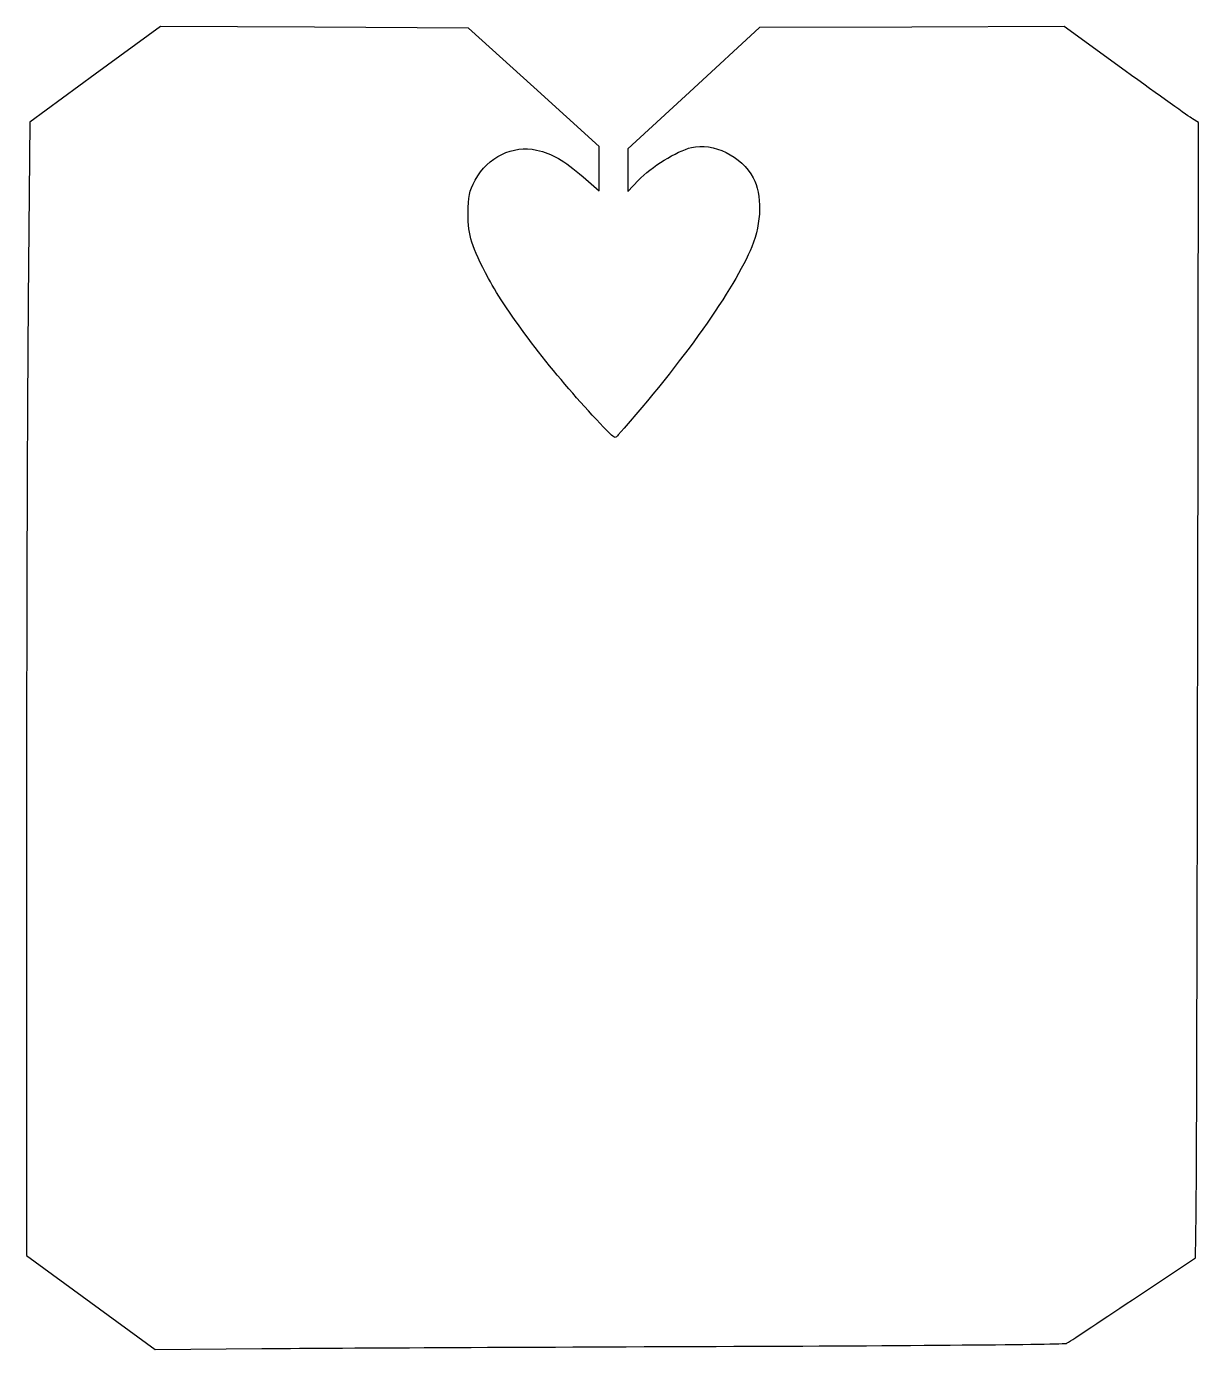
# Model space of a CAD drawing. Header units: centimetres. Extents: x -12.5 to -3.2, y -12.3 to -1.7.
import ezdxf

# ---------------------------------------------------------------- set-up
doc = ezdxf.new("R2010")
doc.units = ezdxf.units.CM
doc.header["$MEASUREMENT"] = 0
doc.layers.add('Layer 1', color=7, linetype='Continuous')

msp = doc.modelspace()

# ---------------------------------------------------------------- linework, layer by layer
at = {"layer": 'Layer 1'}
msp.add_open_spline([(-12.01766, -11.89366), (-12.01766, -11.89366), (-12.52991, -11.51851), (-12.52991, -11.51851), (-12.52991, -11.51851), (-12.52991, -11.51851), (-12.52989, -8.42522), (-12.52989, -8.42522), (-12.52989, -8.42522), (-12.52988, -6.72391), (-12.52368, -4.69212), (-12.51611, -3.91013), (-12.51611, -3.91013), (-12.51611, -3.91013), (-12.50235, -2.48833), (-12.50235, -2.48833), (-12.50235, -2.48833), (-12.50235, -2.48833), (-11.98186, -2.10762), (-11.98186, -2.10762), (-11.98186, -2.10762), (-11.98186, -2.10762), (-11.46137, -1.72691), (-11.46137, -1.72691), (-11.46137, -1.72691), (-11.46137, -1.72691), (-10.23412, -1.73313), (-10.23412, -1.73313), (-10.23412, -1.73313), (-10.23412, -1.73313), (-9.00687, -1.73935), (-9.00687, -1.73935), (-9.00687, -1.73935), (-9.00687, -1.73935), (-8.4862, -2.21154), (-8.4862, -2.21154), (-8.4862, -2.21154), (-8.4862, -2.21154), (-7.96553, -2.68373), (-7.96553, -2.68373), (-7.96553, -2.68373), (-7.96553, -2.68373), (-7.96542, -2.86044), (-7.96542, -2.86044), (-7.96542, -2.86044), (-7.96542, -2.86044), (-7.96531, -3.03715), (-7.96531, -3.03715), (-7.96531, -3.03715), (-7.96531, -3.03715), (-8.09499, -2.9253), (-8.09499, -2.9253), (-8.09499, -2.9253), (-8.25032, -2.79132), (-8.33794, -2.7408), (-8.46527, -2.71183), (-8.46527, -2.71183), (-8.6538, -2.66893), (-8.8548, -2.76728), (-8.95411, -2.95103), (-8.95411, -2.95103), (-9.00318, -3.04182), (-9.01117, -3.07953), (-9.01066, -3.21772), (-9.01066, -3.21772), (-9.00999, -3.39828), (-8.98571, -3.47532), (-8.84745, -3.7358), (-8.84745, -3.7358), (-8.70386, -4.0063), (-8.35339, -4.46746), (-8.02136, -4.82278), (-8.02136, -4.82278), (-7.83047, -5.02706), (-7.84536, -5.01561), (-7.8151, -4.9814), (-7.8151, -4.9814), (-7.30173, -4.40097), (-6.8868, -3.81686), (-6.74996, -3.48197), (-6.74996, -3.48197), (-6.67228, -3.29185), (-6.66766, -3.06538), (-6.73876, -2.93243), (-6.73876, -2.93243), (-6.8307, -2.76052), (-7.05864, -2.64915), (-7.23206, -2.69142), (-7.23206, -2.69142), (-7.34922, -2.71998), (-7.55259, -2.84604), (-7.65362, -2.95274), (-7.65362, -2.95274), (-7.65362, -2.95274), (-7.7368, -3.04061), (-7.7368, -3.04061), (-7.7368, -3.04061), (-7.7368, -3.04061), (-7.73693, -2.87109), (-7.73693, -2.87109), (-7.73693, -2.87109), (-7.73693, -2.87109), (-7.73706, -2.70157), (-7.73706, -2.70157), (-7.73706, -2.70157), (-7.73706, -2.70157), (-7.21317, -2.21884), (-7.21317, -2.21884), (-7.21317, -2.21884), (-7.21317, -2.21884), (-6.68928, -1.73611), (-6.68928, -1.73611), (-6.68928, -1.73611), (-6.68928, -1.73611), (-5.47551, -1.73196), (-5.47551, -1.73196), (-5.47551, -1.73196), (-5.47551, -1.73196), (-4.26174, -1.72781), (-4.26174, -1.72781), (-4.26174, -1.72781), (-4.26174, -1.72781), (-3.77416, -2.08126), (-3.77416, -2.08126), (-3.77416, -2.08126), (-3.50599, -2.27566), (-3.265, -2.44769), (-3.23863, -2.46355), (-3.23863, -2.46355), (-3.23863, -2.46355), (-3.19068, -2.49239), (-3.19068, -2.49239), (-3.19068, -2.49239), (-3.19068, -2.49239), (-3.19713, -6.66367), (-3.19713, -6.66367), (-3.19713, -6.66367), (-3.20068, -8.95788), (-3.20631, -10.99308), (-3.20965, -11.18635), (-3.20965, -11.18635), (-3.20965, -11.18635), (-3.21572, -11.53775), (-3.21572, -11.53775), (-3.21572, -11.53775), (-3.21572, -11.53775), (-3.71639, -11.87188), (-3.71639, -11.87188), (-3.71639, -11.87188), (-3.99176, -12.05565), (-4.22838, -12.21223), (-4.24222, -12.21983), (-4.24222, -12.21983), (-4.25606, -12.22743), (-5.51256, -12.23819), (-7.03445, -12.24373), (-7.03445, -12.24373), (-8.55634, -12.24928), (-10.1849, -12.2572), (-10.65346, -12.26133), (-10.65346, -12.26133), (-10.65346, -12.26133), (-11.5054, -12.26885), (-11.5054, -12.26885), (-11.5054, -12.26885), (-11.5054, -12.26885), (-12.01765, -11.8937), (-12.01765, -11.8937), (-12.01765, -11.8937), (-12.01765, -11.8937), (-12.01766, -11.89366), (-12.01766, -11.89366)], degree=3, knots=[0, 0, 0, 0, 0.02272727, 0.02272727, 0.02272727, 0.02272727, 0.04545455, 0.04545455, 0.04545455, 0.04545455, 0.06818182, 0.06818182, 0.06818182, 0.06818182, 0.09090909, 0.09090909, 0.09090909, 0.09090909, 0.11363636, 0.11363636, 0.11363636, 0.11363636, 0.13636364, 0.13636364, 0.13636364, 0.13636364, 0.15909091, 0.15909091, 0.15909091, 0.15909091, 0.18181818, 0.18181818, 0.18181818, 0.18181818, 0.20454545, 0.20454545, 0.20454545, 0.20454545, 0.22727273, 0.22727273, 0.22727273, 0.22727273, 0.25, 0.25, 0.25, 0.25, 0.27272727, 0.27272727, 0.27272727, 0.27272727, 0.29545455, 0.29545455, 0.29545455, 0.29545455, 0.31818182, 0.31818182, 0.31818182, 0.31818182, 0.34090909, 0.34090909, 0.34090909, 0.34090909, 0.36363636, 0.36363636, 0.36363636, 0.36363636, 0.38636364, 0.38636364, 0.38636364, 0.38636364, 0.40909091, 0.40909091, 0.40909091, 0.40909091, 0.43181818, 0.43181818, 0.43181818, 0.43181818, 0.45454545, 0.45454545, 0.45454545, 0.45454545, 0.47727273, 0.47727273, 0.47727273, 0.47727273, 0.5, 0.5, 0.5, 0.5, 0.52272727, 0.52272727, 0.52272727, 0.52272727, 0.54545455, 0.54545455, 0.54545455, 0.54545455, 0.56818182, 0.56818182, 0.56818182, 0.56818182, 0.59090909, 0.59090909, 0.59090909, 0.59090909, 0.61363636, 0.61363636, 0.61363636, 0.61363636, 0.63636364, 0.63636364, 0.63636364, 0.63636364, 0.65909091, 0.65909091, 0.65909091, 0.65909091, 0.68181818, 0.68181818, 0.68181818, 0.68181818, 0.70454545, 0.70454545, 0.70454545, 0.70454545, 0.72727273, 0.72727273, 0.72727273, 0.72727273, 0.75, 0.75, 0.75, 0.75, 0.77272727, 0.77272727, 0.77272727, 0.77272727, 0.79545455, 0.79545455, 0.79545455, 0.79545455, 0.81818182, 0.81818182, 0.81818182, 0.81818182, 0.84090909, 0.84090909, 0.84090909, 0.84090909, 0.86363636, 0.86363636, 0.86363636, 0.86363636, 0.88636364, 0.88636364, 0.88636364, 0.88636364, 0.90909091, 0.90909091, 0.90909091, 0.90909091, 0.93181818, 0.93181818, 0.93181818, 0.93181818, 0.95454545, 0.95454545, 0.95454545, 0.95454545, 1, 1, 1, 1], dxfattribs=at)

doc.saveas('drawing.dxf')
